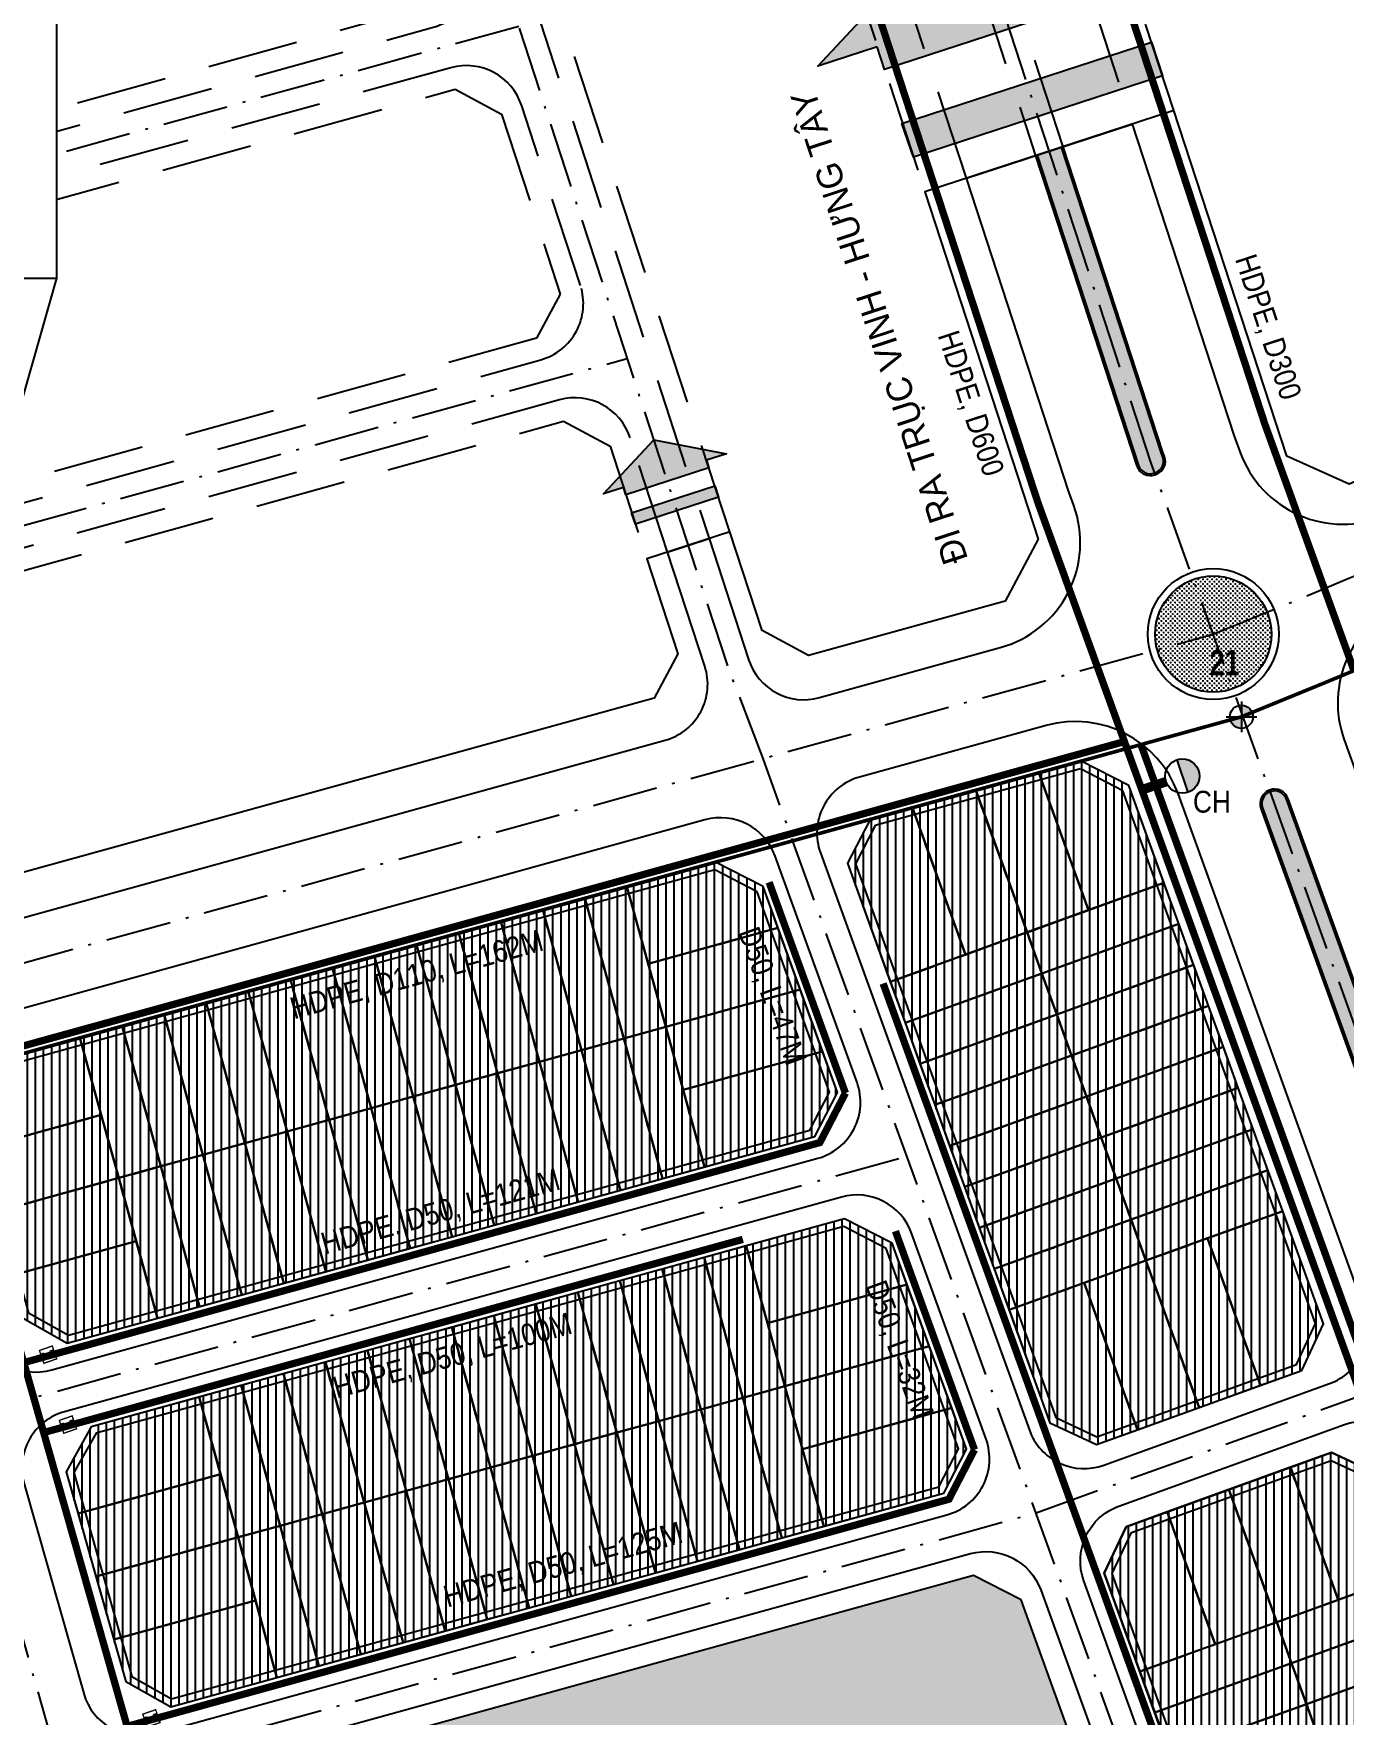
# Model space of a CAD drawing. Header units: metres. Extents: x 566631 to 574417, y 2062953 to 2068466.
# Drawn here: x 568440.7 to 568620.9, y 2066296.5 to 2066527.7 of the extents above; entities that cross this region are included whole.
import ezdxf

# ---------------------------------------------------------------- set-up
doc = ezdxf.new("R2010")
doc.units = ezdxf.units.M
for name, pattern in [('ACAD_ISO10W100', [18.5, 12, -3, 0.5, -3]), ('CENTER', [2, 1.25, -0.25, 0.25, -0.25]), ('HIDDEN', [0.375, 0.25, -0.125])]:
    doc.linetypes.add(name, pattern=pattern)
doc.layers.add('boDnv', color=54, linetype='CONTINUOUS', lineweight=25)
for name, color, linetype in [('BoThamCo', 94, 'CONTINUOUS'), ('cap nuoc', 5, 'CONTINUOUS'), ('ChiaLo', 128, 'CENTER'), ('datOlienke', 42, 'CONTINUOUS'), ('ghi_chu', 7, 'CONTINUOUS'), ('hacth sdd', 8, 'CONTINUOUS'), ('hatchViaHe+LogDg', 129, 'CONTINUOUS'), ('LogDg', 7, 'CONTINUOUS'), ('LogDg phu', 7, 'CONTINUOUS'), ('LoLK', 6, 'CONTINUOUS'), ('QH', 7, 'CONTINUOUS'), ('RANHGIOI', 2, 'HIDDEN'), ('TimDg', 222, 'CONTINUOUS'), ('ViaHeS', 32, 'CONTINUOUS'), ('ViaHeSphu', 32, 'CONTINUOUS')]:
    doc.layers.add(name, color=color, linetype=linetype)
doc.styles.add('ARIALB', font='VHARIALB.ttf', dxfattribs={"width": 0.75})
doc.styles.add('avantH', font='VHAVAN.ttf', dxfattribs={"height": 10})
doc.styles.add('phu', font='VHAVAN.ttf')
doc.styles.add('rms', font='romans.shx', dxfattribs={"width": 0.7, "bigfont": 'vns.shx'})
doc.styles.add('text', font='VHARIALN.ttf')
doc.linetypes.add('ADL', pattern='A,0.125,-0.15,["++",rms,S=0.5,R=0,X=0,Y=-0.2245],-1.35,1.125', length=2.75)
doc.linetypes.add('CN', pattern='A,22.92635,-1.427933,["cn",text,S=7,R=0,X=0,Y=-3.227539],-12.720089,24.170558', length=61.24493)
pattern_1 = [(0, (568124.4922, 2065856.43456), (0.3175, 0.3175), [0.15875, -0.47625]), (90, (568124.5716, 2065856.3552), (-0.3175, 0.3175), [0.15875, -0.47625])]

# ---------------------------------------------------------------- blocks, each defined once
blk = doc.blocks.new('moc')
at = {"layer": 'QH', "linetype": 'Continuous'}
h = blk.add_hatch(color=7, dxfattribs=at)
h.paths.add_polyline_path([(0, 0), (0.529, 0, 0.414214), (0, 0.529)])
h.paths.add_polyline_path([(-0.529, 0, 0.414214), (0, -0.529), (0, 0)])
for p, q in [((0, 0.706), (0, -0.706)), ((-0.706, 0), (0.706, 0))]:
    blk.add_line(p, q, dxfattribs=at)
blk.add_circle((0, 0), 0.529, dxfattribs=at)
blk = doc.blocks.new('ghi_Eu1')
at = {"color": 32}
blk.add_wipeout([(0, 0), (240, 0), (240, -87), (230, -122), (0, -122)], dxfattribs=at).dxf.layer = 'ghi_chu'
at = {"layer": 'ghi_chu'}
for p, q in [((0, 0), (0, -122)), ((0, 0), (240, 0)), ((230, -87), (240, -87)), ((230, -87), (230, -122))]:
    blk.add_line(p, q, dxfattribs=at)
blk.add_lwpolyline([(0, -122), (230, -122), (240, -87), (240, 0)], dxfattribs=at)
at = {"layer": 'ghi_chu', "lineweight": -2, "style": 'avantH'}
for s, height, p in [('%%U1. c¨n cø thùc hiÖn:', 3.5, (5, -10)), ('- c«ng v¨n sè 6637/UBND-CN ngµy 31/8/2018 cña ubnd tØnh nghÖ an vÒ viÖc tæ chøc triÓn khai lËp quy', 3, (5, -19)), ('ho¹ch x©y dùng khu ®« thÞ míi t¹i ph\xadêng ®«ng vÜnh vµ ph\xadêng cöa nam, thµnh phè vinh.', 3, (5, -27)), ('- quyÕt ®Þnh sè 4508/q®-ubnd ngµy 08/10/2018 cña ubnd tØnh nghÖ an v/v phª duyÖt nhiÖm vô quy ho¹ch', 3, (5, -35)), ('chi tiÕt x©y dùng tû lÖ 1/500 khu ®« thÞ míi t¹i ph\xadêng ®«ng vÜnh vµ ph\xadêng cöa nam, thµnh phè vinh.', 3, (5, -43)), ('- b¶n ®å kh¶o s¸t ®Þa h×nh tû lÖ 1/500 phôc vô lËp quy ho¹ch do C¤NG TY cp t\xad vÊn x©y dùng nacico', 3, (5, -51)), ('lËp th¸ng 10/2018.', 3, (5, -59)), ('lËp th¸ng 10/2018.', 3, (5, -59)), ('%%U2. vÞ trÝ, ranh giíi khu ®Êt quy ho¹ch:', 3.5, (5, -68)), ('khu ®Êt lËp quy ho¹ch phÇn ®Êt thuéc ph\xadêng ®«ng vÜnh vµ ph\xadêng cöa nam (chñ yÕu lµ ®Êt ruéng', 3, (5, -77)), ('vµ 1 phÇn d©n c\xad, cã ranh giíi ®\xadîc x¸c ®Þnh:', 3, (5, -85)), ('- phÝa b¾c gi¸p:                                              ®Êt n«ng nghiÖp (dù ¸n khu nhµ ë míi);', 3, (5, -93)), ('- phÝa nam gi¸p:                                             ®\xadêng quy ho¹ch (trÇn nguyªn h·n kÐo dµi);', 3, (5, -101)), ('- phÝa ®«ng gi¸p:                                          ®Êt n«ng nghiÖp, khu d©n c\xad hiÖn h÷u ph\xadêng ®«ng vÜnh;', 3, (5, -109)), ('- phÝa t©y gi¸p:                                               s«ng kÎ gai (ph\xadêng cöa nam);', 3, (5, -117))]:
    blk.add_text(s, height=height, dxfattribs=at).set_placement(p)
blk = doc.blocks.new('HVD')
at = {"layer": 'cap nuoc', "color": 2, "lineweight": 0, "const_width": 0.397}
blk.add_lwpolyline([(1.97, -2.05), (1.98, 1.92), (-1.99, 1.93), (-2, -2.04)], close=True, dxfattribs=at)
at = {"layer": 'cap nuoc', "color": 2, "linetype": 'Continuous', "lineweight": 0, "const_width": 0.171}
for points in [[(-0.99, 1.07), (0.99, -1.07)], [(0.94, 1.11), (-0.94, -1.11)], [(1.02, 1.11), (-0.91, 1.07)], [(0.99, -1.07), (-0.94, -1.11)]]:
    blk.add_lwpolyline(points, dxfattribs=at)
at = {"layer": 'cap nuoc', "color": 2, "lineweight": 0, "const_width": 1.98}
for points in [[(0.05, 1.12), (0.03, 1.8)], [(0.03, -1.9), (0.03, -1.05)]]:
    blk.add_lwpolyline(points, dxfattribs=at)

msp = doc.modelspace()

# ---------------------------------------------------------------- hatches: boundary and pattern name
at = {"layer": 'cap nuoc'}
msp.add_hatch(color=1, dxfattribs=at).paths.add_polyline_path([(568599.38, 2066423.39, 0.414214), (568600.86, 2066426.38, 0.414214), (568597.86, 2066427.86)])
at = {"layer": 'hacth sdd'}
h = msp.add_hatch(dxfattribs=at)
h.set_pattern_fill('CROSS', color=64, scale=0.05, style=0)
h.set_pattern_definition(pattern_1)
edge = h.paths.add_edge_path()
edge.add_line((568582, 2066512.12), (568578.67, 2066511.03))
edge.add_line((568578.67, 2066511.03), (568592.61, 2066468.35))
edge.add_arc((568594.18, 2066468.86), 1.65, 198.0849, 290.681)
edge.add_line((568594.76, 2066467.32), (568594.97, 2066467.4))
edge.add_arc((568594.39, 2066468.94), 1.65, 290.681, 379.873)
edge.add_line((568595.94, 2066469.5), (568595.72, 2066470.12))
edge.add_line((568595.72, 2066470.12), (568582, 2066512.12))
h = msp.add_hatch(dxfattribs=at)
h.set_pattern_fill('CROSS', color=64, scale=0.05, style=0)
h.set_pattern_definition(pattern_1)
edge = h.paths.add_edge_path()
edge.add_arc((568602.87, 2066445.17), 8, 0, 360)
h = msp.add_hatch(dxfattribs=at)
h.set_pattern_fill('ANSI31', color=30, scale=0.35, angle=45, style=0)
h.set_pattern_definition([(90, (568552.5764, 2066333.6878), (-1.11125, 1e-16), [])])
h.paths.add_polyline_path([(568584.72, 2066427.7), (568555.69, 2066419.67), (568552.58, 2066413.64), (568580.41, 2066336.69), (568586.81, 2066333.69), (568615.02, 2066343.89), (568618.02, 2066350.29), (568591.24, 2066424.33)])
h = msp.add_hatch(dxfattribs=at)
h.set_pattern_fill('CROSS', color=64, scale=0.05, style=0)
h.set_pattern_definition([(0, (568609.64062, 2066362.58562), (0.3175, 0.3175), [0.15875, -0.47625]), (90, (568609.72, 2066362.50624), (-0.3175, 0.3175), [0.15875, -0.47625])])
edge = h.paths.add_edge_path()
edge.add_line((568609.64, 2066421.25), (568630.48, 2066363.64))
edge.add_arc((568632.12, 2066364.23), 1.75, 199.8843, 379.8843)
edge.add_line((568633.77, 2066364.83), (568612.93, 2066422.44))
edge.add_arc((568611.29, 2066421.84), 1.75, 19.9473, 199.8212)
h = msp.add_hatch(dxfattribs=at)
h.set_pattern_fill('ANSI31', color=30, scale=0.35, angle=45, style=0)
h.set_pattern_definition([(90, (568430.9877, 2066347.6602), (-1.11125, 1e-16), [])])
h.paths.add_polyline_path([(568540.98, 2066410.43), (568534.46, 2066413.8), (568434.44, 2066386.14), (568430.99, 2066380), (568439.18, 2066351.14), (568445.36, 2066347.66), (568548.1, 2066376.07), (568551.22, 2066382.11)])
h = msp.add_hatch(dxfattribs=at)
h.set_pattern_fill('ANSI31', color=30, scale=0.35, angle=45, style=0)
h.set_pattern_definition([(90, (568445.1882, 2066297.6355), (-1.11125, 1e-16), [])])
h.paths.add_polyline_path([(568558.72, 2066361.39), (568552.2, 2066364.75), (568448.64, 2066336.12), (568445.19, 2066329.97), (568453.38, 2066301.11), (568459.57, 2066297.64), (568565.84, 2066327.03), (568568.96, 2066333.06)])
h = msp.add_hatch(dxfattribs=at)
h.set_pattern_fill('ANSI31', color=30, scale=0.35, angle=45, style=0)
h.set_pattern_definition([(90, (568587.8908, 2066195.9233), (-1.11125, 1e-16), [])])
h.paths.add_polyline_path([(568636.64, 2066195.92), (568630.2, 2066199.03), (568587.89, 2066316), (568590.89, 2066322.4), (568619.1, 2066332.61), (568625.51, 2066329.61), (568668.13, 2066211.76), (568665.09, 2066205.47)])
h = msp.add_hatch(dxfattribs=at)
h.set_pattern_fill('CROSS', color=64, scale=0.05, style=0)
h.set_pattern_definition([(0, (568459.38865, 2066250.6715), (0.3175, 0.3175), [0.15875, -0.47625]), (90, (568459.46803, 2066250.59212), (-0.3175, 0.3175), [0.15875, -0.47625])])
h.paths.add_polyline_path([(568583.43, 2066293.04), (568576.45, 2066312.34), (568569.93, 2066315.71), (568462.84, 2066286.09), (568459.39, 2066279.95), (568466.79, 2066253.89), (568472.89, 2066250.67), (568580.39, 2066286.75)])
at = {"layer": 'hatchViaHe+LogDg'}
for points in [[(568556.67, 2066525.94), (568548.5, 2066523.28), (568569.28, 2066545.56), (568599.13, 2066539.81), (568590.96, 2066537.15), (568591.98, 2066534.04), (568557.69, 2066522.83)], [(568595.9, 2066521.92), (568561.67, 2066510.74), (568560.08, 2066515.38), (568594.37, 2066526.58)], [(568521.79, 2066465.34), (568519.06, 2066464.45), (568525.99, 2066471.88), (568535.94, 2066469.96), (568533.22, 2066469.07), (568533.55, 2066468.04), (568522.12, 2066464.3)], [(568534.86, 2066464), (568523.45, 2066460.27), (568522.92, 2066461.82), (568534.35, 2066465.55)]]:
    msp.add_hatch(color=158, dxfattribs=at).paths.add_polyline_path(points)

# ---------------------------------------------------------------- linework, layer by layer
at = {"layer": 'boDnv', "color": 10, "linetype": 'ADL', "ltscale": 0.25}
for points in [[(568584.61, 2066426.63), (568556.38, 2066418.83), (568553.67, 2066413.57), (568581.21, 2066337.42), (568586.86, 2066334.77), (568614.29, 2066344.69), (568616.94, 2066350.34), (568590.44, 2066423.62)], [(568540.17, 2066409.72), (568534.35, 2066412.73), (568435.11, 2066385.29), (568432.06, 2066379.87), (568440.03, 2066351.81), (568445.5, 2066348.73), (568547.41, 2066376.92), (568550.13, 2066382.18)], [(568557.91, 2066360.68), (568552.08, 2066363.69), (568449.31, 2066335.26), (568446.26, 2066329.85), (568454.23, 2066301.78), (568459.7, 2066298.71), (568565.15, 2066327.87), (568567.87, 2066333.13)], [(568636.7, 2066197), (568631, 2066199.76), (568588.97, 2066315.95), (568591.62, 2066321.6), (568619.05, 2066331.53), (568624.71, 2066328.88), (568667.04, 2066211.82), (568664.37, 2066206.29)]]:
    msp.add_lwpolyline(points, close=True, dxfattribs=at)
at = {"layer": 'BoThamCo'}
for points in [[(568582, 2066512.12), (568578.67, 2066511.03), (568592.61, 2066468.35, 0.427548), (568594.76, 2066467.32), (568594.97, 2066467.4, 0.410089), (568595.94, 2066469.5), (568595.72, 2066470.12)], [(568609.64, 2066421.25), (568630.48, 2066363.64, 1), (568633.77, 2066364.83), (568612.93, 2066422.44, 0.9989)]]:
    msp.add_lwpolyline(points, format="xyb", close=True, dxfattribs=at)
msp.add_lwpolyline([(568583.43, 2066293.04), (568576.45, 2066312.34), (568569.93, 2066315.71), (568462.84, 2066286.09), (568459.39, 2066279.95), (568466.79, 2066253.89), (568472.89, 2066250.67), (568580.39, 2066286.75)], close=True, dxfattribs=at)
msp.add_circle((568602.87, 2066445.17), 8, dxfattribs=at)
at = {"layer": 'cap nuoc', "color": 1}
msp.add_line((568597.86, 2066427.86), (568599.38, 2066423.39), dxfattribs=at)
at = {"layer": 'cap nuoc', "color": 8, "linetype": 'CN', "ltscale": 0.15, "const_width": 1}
for points in [[(568564.65, 2066506.45), (568542.72, 2066573.61)], [(568596.02, 2066516.7), (568577.44, 2066573.61)]]:
    msp.add_lwpolyline(points, dxfattribs=at)
at = {"layer": 'cap nuoc', "color": 7, "linetype": 'CN', "ltscale": 0.15, "const_width": 1}
for points in [[(568622.21, 2066440.14), (568609.95, 2066474.06), (568596.02, 2066516.7)], [(568590.99, 2066429.44), (568578.74, 2066463.32), (568564.65, 2066506.45)], [(568729.84, 2066045.14), (568716.23, 2066083.17), (568590.99, 2066429.44)], [(568433.77, 2066386.99), (568429.57, 2066379.51), (568531.7, 2066019.74)]]:
    msp.add_lwpolyline(points, dxfattribs=at)
at = {"layer": 'cap nuoc', "color": 7, "linetype": 'CN', "ltscale": 0.15}
msp.add_lwpolyline([(568433.77, 2066386.99, 1, 1, 0), (568555.01, 2066420.52, 1, 1, 0), (568590.65, 2066430.38, 0, 0, 0)], format="xyseb", dxfattribs=at)
at = {"layer": 'cap nuoc', "color": 5, "linetype": 'Continuous', "ltscale": 0.5, "const_width": 1}
msp.add_lwpolyline([(568720.04, 2066078.46), (568718.11, 2066083.85), (568592.87, 2066430.12)], dxfattribs=at)
at = {"layer": 'cap nuoc', "color": 7, "linetype": 'Continuous', "const_width": 1.32}
msp.add_lwpolyline([(568593.05, 2066423.74), (568596.38, 2066424.87)], dxfattribs=at)
at = {"layer": 'cap nuoc', "color": 5, "linetype": 'CN', "ltscale": 0.15, "const_width": 1}
for points in [[(568552.31, 2066382.04), (568541.82, 2066411.03)], [(568442.1, 2066335.35), (568538.21, 2066361.92)], [(568570.05, 2066332.99), (568559.18, 2066363.05)]]:
    msp.add_lwpolyline(points, dxfattribs=at)
at = {"layer": 'cap nuoc', "color": 5, "linetype": 'CN', "ltscale": 0.15}
for points in [[(568557.49, 2066397.11, 1, 1, 0), (568631.12, 2066193.54, 0, 0, 0)], [(568439.37, 2066344.97, 1, 1, 0), (568548.79, 2066375.23, 1, 1, 0), (568552.31, 2066382.04, 0, 0, 0)], [(568453.57, 2066294.94, 1, 1, 0), (568566.53, 2066326.18, 1, 1, 0), (568570.05, 2066332.99, 0, 0, 0)]]:
    msp.add_lwpolyline(points, format="xyseb", dxfattribs=at)
at = {"layer": 'cap nuoc', "color": 1, "linetype": 'Continuous'}
msp.add_circle((568598.62, 2066425.63), 2.36, dxfattribs=at)
at = {"layer": 'ChiaLo', "ltscale": 5}
for points in [[(568585.74, 2066407.21), (568578.91, 2066426.09)], [(568600.92, 2066338.79), (568570.21, 2066423.69)], [(568568.81, 2066401.09), (568561.51, 2066421.28)], [(568558.47, 2066397.34), (568596.09, 2066410.95)], [(568527.16, 2066370.28), (568516.5, 2066408.83)], [(568532.94, 2066371.88), (568522.28, 2066410.43)], [(568521.38, 2066368.68), (568510.71, 2066407.23)], [(568509.81, 2066365.48), (568499.15, 2066404.04)], [(568515.59, 2066367.08), (568504.93, 2066405.64)], [(568525.21, 2066399.83), (568543.03, 2066404.76)], [(568560.51, 2066391.7), (568598.13, 2066405.31)], [(568504.03, 2066363.88), (568493.37, 2066402.44)], [(568492.46, 2066360.69), (568481.8, 2066399.24)], [(568498.24, 2066362.28), (568487.58, 2066400.84)], [(568562.55, 2066386.06), (568600.17, 2066399.66)], [(568486.68, 2066359.09), (568476.02, 2066397.64)], [(568435.08, 2066365.57), (568546.1, 2066396.27)], [(568475.11, 2066355.89), (568464.45, 2066394.44)], [(568480.9, 2066357.49), (568470.23, 2066396.04)], [(568469.33, 2066354.29), (568458.67, 2066392.84)], [(568564.59, 2066380.42), (568602.21, 2066394.02)], [(568463.55, 2066352.69), (568452.89, 2066391.24)], [(568457.76, 2066351.09), (568447.1, 2066389.64)], [(568530.01, 2066382.48), (568549.17, 2066387.78)], [(568566.63, 2066374.77), (568604.25, 2066388.38)], [(568568.67, 2066369.13), (568606.29, 2066382.74)], [(568432.63, 2066374.23), (568450.03, 2066379.04)], [(568570.71, 2066363.49), (568608.33, 2066377.09)], [(568572.76, 2066357.85), (568610.37, 2066371.45)], [(568574.8, 2066352.21), (568612.41, 2066365.81)], [(568609.38, 2066341.85), (568602.07, 2066362.07)], [(568437.54, 2066356.91), (568454.83, 2066361.69)], [(568549.33, 2066322.46), (568538.67, 2066361.01)], [(568537.76, 2066319.26), (568527.1, 2066357.81)], [(568543.55, 2066320.86), (568532.88, 2066359.41)], [(568531.98, 2066317.66), (568521.32, 2066356.21)], [(568541.6, 2066350.41), (568560.77, 2066355.71)], [(568592.45, 2066335.73), (568585.14, 2066355.95)], [(568520.41, 2066314.46), (568509.75, 2066353.02)], [(568526.2, 2066316.06), (568515.53, 2066354.62)], [(568514.63, 2066312.86), (568503.97, 2066351.42)], [(568503.06, 2066309.67), (568492.4, 2066348.22)], [(568508.85, 2066311.26), (568498.19, 2066349.82)], [(568449.28, 2066315.54), (568563.84, 2066347.22)], [(568497.28, 2066308.07), (568486.62, 2066346.62)], [(568491.5, 2066306.47), (568480.84, 2066345.02)], [(568479.93, 2066303.27), (568469.27, 2066341.82)], [(568485.72, 2066304.87), (568475.05, 2066343.42)], [(568474.15, 2066301.67), (568463.49, 2066340.22)], [(568546.4, 2066333.06), (568566.91, 2066338.73)], [(568446.83, 2066324.2), (568466.42, 2066329.62)], [(568620.05, 2066312.35), (568613.46, 2066330.57)], [(568650.86, 2066200.7), (568605, 2066327.51)], [(568603.12, 2066306.23), (568596.53, 2066324.44)], [(568592.78, 2066302.49), (568630.39, 2066316.09)], [(568451.74, 2066306.88), (568471.22, 2066312.27)], [(568594.82, 2066296.85), (568632.43, 2066310.45)], [(568596.86, 2066291.2), (568634.47, 2066304.81)]]:
    msp.add_lwpolyline(points, dxfattribs=at)
at = {"layer": 'datOlienke'}
for points in [[(568584.72, 2066427.7), (568555.69, 2066419.67), (568552.58, 2066413.64), (568580.41, 2066336.69), (568586.81, 2066333.69), (568615.02, 2066343.89), (568618.02, 2066350.29), (568591.24, 2066424.33)], [(568540.98, 2066410.43), (568534.46, 2066413.8), (568434.44, 2066386.14), (568430.99, 2066380), (568439.18, 2066351.14), (568445.36, 2066347.66), (568548.1, 2066376.07), (568551.22, 2066382.11)], [(568558.72, 2066361.39), (568552.2, 2066364.75), (568448.64, 2066336.12), (568445.19, 2066329.97), (568453.38, 2066301.11), (568459.57, 2066297.64), (568565.84, 2066327.03), (568568.96, 2066333.06)], [(568636.64, 2066195.92), (568630.2, 2066199.03), (568587.89, 2066316), (568590.89, 2066322.4), (568619.1, 2066332.61), (568625.51, 2066329.61), (568668.13, 2066211.76), (568665.09, 2066205.47)]]:
    msp.add_lwpolyline(points, close=True, dxfattribs=at)
at = {"layer": 'LogDg', "ltscale": 0.75}
for points in [[(568556.67, 2066525.94), (568548.5, 2066523.28), (568569.28, 2066545.56), (568599.13, 2066539.81), (568590.96, 2066537.15), (568591.98, 2066534.04), (568557.69, 2066522.83)], [(568595.9, 2066521.92), (568561.67, 2066510.74), (568560.08, 2066515.38), (568594.37, 2066526.58)], [(568521.79, 2066465.34), (568519.06, 2066464.45), (568525.99, 2066471.88), (568535.94, 2066469.96), (568533.22, 2066469.07), (568533.55, 2066468.04), (568522.12, 2066464.3)], [(568534.86, 2066464), (568523.45, 2066460.27), (568522.92, 2066461.82), (568534.35, 2066465.55)]]:
    msp.add_lwpolyline(points, close=True, dxfattribs=at)
at = {"layer": 'LogDg'}
for points in [[(568428.56, 2066403.19), (568527.51, 2066430.56, 0.427702), (568532.98, 2066440.75), (568527.86, 2066456.45), (568533.56, 2066458.31), (568539, 2066441.65, 0.400853), (568548.74, 2066436.43), (568573.58, 2066443.3, 0.437327), (568583.69, 2066462.87), (568583.02, 2066464.71), (568568.93, 2066507.85), (568591.74, 2066515.3), (568605.71, 2066472.53), (568606.57, 2066470.16, 0.429754), (568626.52, 2066461.47, 0.001079), (568633.55, 2066464.46, 0.001474), (568635.14, 2066465.15), (568649.95, 2066471.61, 0.386536), (568654.35, 2066481.42), (568649.18, 2066497.27), (568654.88, 2066499.13), (568659.4, 2066485.29, 0.442444), (568670.21, 2066480.44), (568809.1, 2066540.98, 0.414214)], [(568629.14, 2066449.55, 0.398827), (568620.87, 2066430.63), (568645.79, 2066361.73, 0.433046), (568656.51, 2066357.12), (568686.76, 2066370.3, 0.39741), (568691.07, 2066380.4), (568663.5, 2066455.19, 0.431261), (568652.8, 2066459.76), (568652.37, 2066459.57, -0.003775), (568629.14, 2066449.55)], [(568609.41, 2066421.16), (568630.24, 2066363.55, 1), (568634, 2066364.91), (568613.17, 2066422.52, 1), (568609.41, 2066421.16)], [(568571.64, 2066334.46), (568561.41, 2066362.76, 0.391769), (568551.75, 2066367.74), (568444.98, 2066338.22, 0.416202), (568439.42, 2066328.32), (568447.61, 2066299.46, 0.412228), (568457.44, 2066293.94), (568566.25, 2066324.03, 0.43702), (568571.64, 2066334.46)]]:
    msp.add_lwpolyline(points, format="xyb", dxfattribs=at)
for points in [[(568582.24, 2066512.2), (568578.44, 2066510.96), (568592.37, 2066468.27, 0.427548), (568594.85, 2066467.09), (568595.06, 2066467.16, 0.410089), (568596.17, 2066469.59), (568595.95, 2066470.2), (568582.24, 2066512.2)], [(568623.67, 2066352.33), (568598.02, 2066423.24, 0.391769), (568579.92, 2066432.6), (568554.26, 2066425.5, 0.43702), (568548.87, 2066415.07), (568577.59, 2066335.67, 0.414214), (568587.83, 2066330.87), (568618.86, 2066342.09, 0.414214)], [(568424.95, 2066379.3), (568433.41, 2066349.49, 0.412228), (568443.24, 2066343.96), (568548.51, 2066373.07, 0.43702), (568553.9, 2066383.51), (568542.65, 2066414.63, 0.391769), (568532.99, 2066419.62), (568431.9, 2066391.66, 0.416202)], [(568589.87, 2066325.22), (568620.9, 2066336.45, -0.414214), (568631.15, 2066331.65), (568673.75, 2066213.85, -0.421043), (568668.78, 2066203.54), (568637.48, 2066193.04, -0.407417), (568627.41, 2066197.91), (568585.07, 2066314.98, -0.414214)], [(568459.18, 2066288.19), (568569.49, 2066318.7, -0.391769), (568579.15, 2066313.71), (568586.22, 2066294.17, -0.421043), (568581.24, 2066283.87), (568471.23, 2066246.95, -0.428104), (568460.99, 2066252.35), (568453.62, 2066278.3, -0.416202)]]:
    msp.add_lwpolyline(points, format="xyb", close=True, dxfattribs=at)
msp.add_circle((568602.87, 2066445.17), 9, dxfattribs=at)
at = {"layer": 'LogDg phu', "linetype": 'HIDDEN', "ltscale": 50}
for points in [[(568649.18, 2066497.27), (568613.59, 2066606.25, 0.423061), (568603.27, 2066611.3), (568575.86, 2066601.42, 0.405422), (568568.52, 2066586.41), (568591.74, 2066515.3)], [(568568.93, 2066507.85), (568545.6, 2066579.31, 0.400853), (568530.99, 2066587.15), (568502.83, 2066579.36, 0.427702), (568497.36, 2066569.17), (568533.56, 2066458.31)], [(568582.24, 2066512.2), (568562.6, 2066572.34, 0.414214), (568560.2, 2066573.55), (568560.01, 2066573.49, 0.414214), (568558.8, 2066571.1), (568578.44, 2066510.96)], [(568395, 2066486.23), (568402, 2066461.19, 0.413423), (568411.83, 2066455.63), (568510.42, 2066482.89, 0.427702), (568515.89, 2066493.09), (568507.81, 2066517.83, 0.400853), (568498.08, 2066523.06), (568400.57, 2066496.09, 0.415004), (568395, 2066486.23)], [(568527.86, 2066456.45), (568522.73, 2066472.15, 0.400853), (568512.99, 2066477.38), (568413.49, 2066449.86, 0.415004), (568407.92, 2066440), (568412.07, 2066425.15)]]:
    msp.add_lwpolyline(points, format="xyb", dxfattribs=at)
msp.add_lwpolyline([(568491.34, 2066568.26, 0.400853), (568481.61, 2066573.49), (568386.31, 2066547.13, 0.415004), (568380.73, 2066537.27), (568389.08, 2066507.41, 0.413423), (568398.91, 2066501.86), (568495.5, 2066528.57, 0.427702), (568500.98, 2066538.76)], format="xyb", close=True, dxfattribs=at)
at = {"layer": 'LoLK'}
for points in [[(568591.24, 2066424.33), (568584.72, 2066427.7), (568578.91, 2066426.09), (568585.74, 2066407.21), (568596.09, 2066410.95)], [(568578.91, 2066426.09), (568570.21, 2066423.69), (568577.28, 2066404.15), (568585.74, 2066407.21)], [(568570.21, 2066423.69), (568561.51, 2066421.28), (568568.81, 2066401.09), (568577.28, 2066404.15)], [(568561.51, 2066421.28), (568555.69, 2066419.67), (568552.58, 2066413.64), (568558.47, 2066397.34), (568568.81, 2066401.09)], [(568540.98, 2066410.43), (568534.46, 2066413.8), (568522.28, 2066410.43), (568525.21, 2066399.83), (568543.03, 2066404.76)], [(568598.13, 2066405.31), (568596.09, 2066410.95), (568577.28, 2066404.15), (568579.32, 2066398.5)], [(568516.5, 2066408.83), (568510.71, 2066407.23), (568516.05, 2066387.96), (568521.83, 2066389.56)], [(568525.21, 2066399.83), (568522.28, 2066410.43), (568516.5, 2066408.83), (568521.83, 2066389.56), (568527.61, 2066391.16)], [(568510.71, 2066407.23), (568504.93, 2066405.64), (568510.26, 2066386.36), (568516.05, 2066387.96)], [(568499.15, 2066404.04), (568493.37, 2066402.44), (568498.7, 2066383.16), (568504.48, 2066384.76)], [(568504.93, 2066405.64), (568499.15, 2066404.04), (568504.48, 2066384.76), (568510.26, 2066386.36)], [(568543.03, 2066404.76), (568525.21, 2066399.83), (568527.61, 2066391.16), (568546.1, 2066396.27)], [(568577.28, 2066404.15), (568558.47, 2066397.34), (568560.51, 2066391.7), (568579.32, 2066398.5)], [(568600.17, 2066399.66), (568598.13, 2066405.31), (568579.32, 2066398.5), (568581.36, 2066392.86)], [(568493.37, 2066402.44), (568487.58, 2066400.84), (568492.91, 2066381.56), (568498.7, 2066383.16)], [(568481.8, 2066399.24), (568476.02, 2066397.64), (568481.35, 2066378.36), (568487.13, 2066379.96)], [(568487.58, 2066400.84), (568481.8, 2066399.24), (568487.13, 2066379.96), (568492.91, 2066381.56)], [(568602.21, 2066394.02), (568600.17, 2066399.66), (568581.36, 2066392.86), (568583.4, 2066387.22)], [(568476.02, 2066397.64), (568470.23, 2066396.04), (568475.57, 2066376.76), (568481.35, 2066378.36)], [(568581.36, 2066392.86), (568579.32, 2066398.5), (568560.51, 2066391.7), (568562.55, 2066386.06)], [(568464.45, 2066394.44), (568458.67, 2066392.84), (568464, 2066373.56), (568469.78, 2066375.16)], [(568470.23, 2066396.04), (568464.45, 2066394.44), (568469.78, 2066375.16), (568475.57, 2066376.76)], [(568546.1, 2066396.27), (568527.61, 2066391.16), (568530.01, 2066382.48), (568549.17, 2066387.78)], [(568458.67, 2066392.84), (568452.89, 2066391.24), (568458.22, 2066371.97), (568464, 2066373.56)], [(568581.36, 2066392.86), (568562.55, 2066386.06), (568564.59, 2066380.42), (568583.4, 2066387.22)], [(568604.25, 2066388.38), (568602.21, 2066394.02), (568583.4, 2066387.22), (568585.44, 2066381.58)], [(568452.89, 2066391.24), (568447.1, 2066389.64), (568450.03, 2066379.04), (568452.43, 2066370.37), (568458.22, 2066371.97)], [(568530.01, 2066382.48), (568527.61, 2066391.16), (568521.83, 2066389.56), (568527.16, 2066370.28), (568532.94, 2066371.88)], [(568447.1, 2066389.64), (568434.44, 2066386.14), (568430.99, 2066380), (568432.63, 2066374.23), (568450.03, 2066379.04)], [(568516.05, 2066387.96), (568510.26, 2066386.36), (568515.59, 2066367.08), (568521.38, 2066368.68)], [(568521.83, 2066389.56), (568516.05, 2066387.96), (568521.38, 2066368.68), (568527.16, 2066370.28)], [(568551.22, 2066382.11), (568549.17, 2066387.78), (568530.01, 2066382.48), (568532.94, 2066371.88), (568548.1, 2066376.07)], [(568606.29, 2066382.74), (568604.25, 2066388.38), (568585.44, 2066381.58), (568587.48, 2066375.93)], [(568510.26, 2066386.36), (568504.48, 2066384.76), (568509.81, 2066365.48), (568515.59, 2066367.08)], [(568585.44, 2066381.58), (568583.4, 2066387.22), (568564.59, 2066380.42), (568566.63, 2066374.77)], [(568498.7, 2066383.16), (568492.91, 2066381.56), (568498.24, 2066362.28), (568504.03, 2066363.88)], [(568504.48, 2066384.76), (568498.7, 2066383.16), (568504.03, 2066363.88), (568509.81, 2066365.48)], [(568492.91, 2066381.56), (568487.13, 2066379.96), (568492.46, 2066360.69), (568498.24, 2066362.28)], [(568587.48, 2066375.93), (568585.44, 2066381.58), (568566.63, 2066374.77), (568568.67, 2066369.13)], [(568608.33, 2066377.09), (568606.29, 2066382.74), (568587.48, 2066375.93), (568589.52, 2066370.29)], [(568450.03, 2066379.04), (568432.63, 2066374.23), (568435.08, 2066365.57), (568452.43, 2066370.37)], [(568481.35, 2066378.36), (568475.57, 2066376.76), (568480.9, 2066357.49), (568486.68, 2066359.09)], [(568487.13, 2066379.96), (568481.35, 2066378.36), (568486.68, 2066359.09), (568492.46, 2066360.69)], [(568475.57, 2066376.76), (568469.78, 2066375.16), (568475.11, 2066355.89), (568480.9, 2066357.49)], [(568587.48, 2066375.93), (568568.67, 2066369.13), (568570.71, 2066363.49), (568589.52, 2066370.29)], [(568610.37, 2066371.45), (568608.33, 2066377.09), (568589.52, 2066370.29), (568591.56, 2066364.65)], [(568464, 2066373.56), (568458.22, 2066371.97), (568463.55, 2066352.69), (568469.33, 2066354.29)], [(568469.78, 2066375.16), (568464, 2066373.56), (568469.33, 2066354.29), (568475.11, 2066355.89)], [(568458.22, 2066371.97), (568452.43, 2066370.37), (568457.76, 2066351.09), (568463.55, 2066352.69)], [(568612.41, 2066365.81), (568610.37, 2066371.45), (568591.56, 2066364.65), (568593.6, 2066359.01), (568602.07, 2066362.07)], [(568452.43, 2066370.37), (568435.08, 2066365.57), (568437.54, 2066356.91), (568454.83, 2066361.69)], [(568589.52, 2066370.29), (568570.71, 2066363.49), (568572.76, 2066357.85), (568591.56, 2066364.65)], [(568558.72, 2066361.39), (568552.2, 2066364.75), (568538.67, 2066361.01), (568541.6, 2066350.41), (568560.77, 2066355.71)], [(568591.56, 2066364.65), (568572.76, 2066357.85), (568574.8, 2066352.21), (568585.14, 2066355.95), (568593.6, 2066359.01)], [(568612.41, 2066365.81), (568602.07, 2066362.07), (568609.38, 2066341.85), (568615.02, 2066343.89), (568618.02, 2066350.29)], [(568602.07, 2066362.07), (568593.6, 2066359.01), (568600.92, 2066338.79), (568609.38, 2066341.85)], [(568454.83, 2066361.69), (568437.54, 2066356.91), (568439.18, 2066351.14), (568445.36, 2066347.66), (568457.76, 2066351.09)], [(568541.6, 2066350.41), (568538.67, 2066361.01), (568532.88, 2066359.41), (568538.21, 2066340.14), (568544, 2066341.74)], [(568527.1, 2066357.81), (568521.32, 2066356.21), (568526.65, 2066336.94), (568532.43, 2066338.54)], [(568532.88, 2066359.41), (568527.1, 2066357.81), (568532.43, 2066338.54), (568538.21, 2066340.14)], [(568593.6, 2066359.01), (568585.14, 2066355.95), (568592.45, 2066335.73), (568600.92, 2066338.79)], [(568521.32, 2066356.21), (568515.53, 2066354.62), (568520.87, 2066335.34), (568526.65, 2066336.94)], [(568560.77, 2066355.71), (568541.6, 2066350.41), (568544, 2066341.74), (568563.84, 2066347.22)], [(568585.14, 2066355.95), (568574.8, 2066352.21), (568580.41, 2066336.69), (568586.81, 2066333.69), (568592.45, 2066335.73)], [(568509.75, 2066353.02), (568503.97, 2066351.42), (568509.3, 2066332.14), (568515.08, 2066333.74)], [(568515.53, 2066354.62), (568509.75, 2066353.02), (568515.08, 2066333.74), (568520.87, 2066335.34)], [(568503.97, 2066351.42), (568498.19, 2066349.82), (568503.52, 2066330.54), (568509.3, 2066332.14)], [(568492.4, 2066348.22), (568486.62, 2066346.62), (568491.95, 2066327.34), (568497.73, 2066328.94)], [(568498.19, 2066349.82), (568492.4, 2066348.22), (568497.73, 2066328.94), (568503.52, 2066330.54)], [(568486.62, 2066346.62), (568480.84, 2066345.02), (568486.17, 2066325.74), (568491.95, 2066327.34)], [(568566.91, 2066338.73), (568563.84, 2066347.22), (568544, 2066341.74), (568546.4, 2066333.06)], [(568480.84, 2066345.02), (568475.05, 2066343.42), (568480.39, 2066324.14), (568486.17, 2066325.74)], [(568469.27, 2066341.82), (568463.49, 2066340.22), (568468.82, 2066320.95), (568474.6, 2066322.54)], [(568475.05, 2066343.42), (568469.27, 2066341.82), (568474.6, 2066322.54), (568480.39, 2066324.14)], [(568544, 2066341.74), (568538.21, 2066340.14), (568543.55, 2066320.86), (568549.33, 2066322.46), (568546.4, 2066333.06)], [(568463.49, 2066340.22), (568448.64, 2066336.12), (568445.19, 2066329.97), (568446.83, 2066324.2), (568466.42, 2066329.62)], [(568538.21, 2066340.14), (568532.43, 2066338.54), (568537.76, 2066319.26), (568543.55, 2066320.86)], [(568526.65, 2066336.94), (568520.87, 2066335.34), (568526.2, 2066316.06), (568531.98, 2066317.66)], [(568532.43, 2066338.54), (568526.65, 2066336.94), (568531.98, 2066317.66), (568537.76, 2066319.26)], [(568568.96, 2066333.06), (568566.91, 2066338.73), (568546.4, 2066333.06), (568549.33, 2066322.46), (568565.84, 2066327.03)], [(568520.87, 2066335.34), (568515.08, 2066333.74), (568520.41, 2066314.46), (568526.2, 2066316.06)], [(568509.3, 2066332.14), (568503.52, 2066330.54), (568508.85, 2066311.26), (568514.63, 2066312.86)], [(568515.08, 2066333.74), (568509.3, 2066332.14), (568514.63, 2066312.86), (568520.41, 2066314.46)], [(568625.51, 2066329.61), (568619.1, 2066332.61), (568613.46, 2066330.57), (568620.05, 2066312.35), (568630.39, 2066316.09)], [(568466.42, 2066329.62), (568446.83, 2066324.2), (568449.28, 2066315.54), (568468.82, 2066320.95)], [(568503.52, 2066330.54), (568497.73, 2066328.94), (568503.06, 2066309.67), (568508.85, 2066311.26)], [(568613.46, 2066330.57), (568605, 2066327.51), (568611.59, 2066309.29), (568620.05, 2066312.35)], [(568491.95, 2066327.34), (568486.17, 2066325.74), (568491.5, 2066306.47), (568497.28, 2066308.07)], [(568497.73, 2066328.94), (568491.95, 2066327.34), (568497.28, 2066308.07), (568503.06, 2066309.67)], [(568605, 2066327.51), (568596.53, 2066324.44), (568603.12, 2066306.23), (568611.59, 2066309.29)], [(568486.17, 2066325.74), (568480.39, 2066324.14), (568485.72, 2066304.87), (568491.5, 2066306.47)], [(568480.39, 2066324.14), (568474.6, 2066322.54), (568479.93, 2066303.27), (568485.72, 2066304.87)], [(568596.53, 2066324.44), (568590.89, 2066322.4), (568587.89, 2066316), (568592.78, 2066302.49), (568603.12, 2066306.23)], [(568468.82, 2066320.95), (568449.28, 2066315.54), (568451.74, 2066306.88), (568471.22, 2066312.27)], [(568474.6, 2066322.54), (568468.82, 2066320.95), (568474.15, 2066301.67), (568479.93, 2066303.27)], [(568632.43, 2066310.45), (568630.39, 2066316.09), (568611.59, 2066309.29), (568613.63, 2066303.65)], [(568471.22, 2066312.27), (568451.74, 2066306.88), (568453.38, 2066301.11), (568459.57, 2066297.64), (568474.15, 2066301.67)], [(568611.59, 2066309.29), (568592.78, 2066302.49), (568594.82, 2066296.85), (568613.63, 2066303.65)], [(568634.47, 2066304.81), (568632.43, 2066310.45), (568613.63, 2066303.65), (568615.67, 2066298.01)], [(568636.52, 2066299.17), (568634.47, 2066304.81), (568615.67, 2066298.01), (568617.71, 2066292.36)], [(568613.63, 2066303.65), (568594.82, 2066296.85), (568596.86, 2066291.2), (568615.67, 2066298.01)], [(568615.67, 2066298.01), (568596.86, 2066291.2), (568598.9, 2066285.56), (568617.71, 2066292.36)]]:
    msp.add_lwpolyline(points, close=True, dxfattribs=at)
at = {"layer": 'RANHGIOI', "color": 1, "ltscale": 9, "const_width": 0.5}
msp.add_lwpolyline([(569132.77, 2066366.65), (569000.56, 2066606.47), (568982.15, 2066596.77), (568641.49, 2066448.28), (568640.64, 2066447.92, -0.005137), (568606.74, 2066433.79), (568320.26, 2066354.56, -0.020567), (568279.26, 2066345.02), (568234.04, 2066336.44, -0.021218), (568191.06, 2066330.16), (568073.84, 2066318.08)], format="xyb", dxfattribs=at)
at = {"layer": 'TimDg', "linetype": 'ACAD_ISO10W100', "ltscale": 0.75}
for points in [[(569091.24, 2064877.6), (569098.08, 2065004.26, 0.115576), (569076.66, 2065124.59), (568731.76, 2066088.76), (568594.34, 2066468.69), (568350.74, 2067214.65), (568115.14, 2067803)], [(568079.02, 2066330.67), (568189.83, 2066342.09, 0.021218), (568231.8, 2066348.23), (568277.02, 2066356.81, 0.020567), (568317.07, 2066366.13), (568602.87, 2066445.17, 0.005041), (568635.91, 2066458.95, 0.001474), (568637.54, 2066459.65), (568976.95, 2066607.6), (569005.38, 2066622.57)]]:
    msp.add_lwpolyline(points, format="xyb", dxfattribs=at)
for points in [[(568540.98, 2066428.06), (568536.13, 2066440.79), (568490.12, 2066581.68)], [(568507.4, 2066528.75), (568386.25, 2066495.24)], [(568399.17, 2066449.01), (568522.32, 2066483.07)], [(568628.25, 2066186.78), (568540.98, 2066428.06)], [(568414.78, 2066393.15), (568528.66, 2065991.97)], [(568430.62, 2066337.36), (568560.77, 2066373.35)], [(568578.51, 2066324.3), (568638.69, 2066346.07)], [(568444.82, 2066287.33), (568578.51, 2066324.3)]]:
    msp.add_lwpolyline(points, dxfattribs=at)
at = {"layer": 'ViaHeS', "elevation": 0}
msp.add_lwpolyline([(568806.7, 2066546.48), (568723.81, 2066510.35), (568667.61, 2066485.85), (568661.48, 2066488.61), (568657.73, 2066500.06), (568646.33, 2066496.34), (568650.43, 2066483.79), (568647.39, 2066477.04), (568621.56, 2066465.78), (568612.97, 2066469.63), (568597.45, 2066517.16), (568563.23, 2066505.99), (568578.82, 2066458.23), (568574.25, 2066449.71), (568547.22, 2066442.23), (568540.85, 2066445.65), (568536.41, 2066459.24), (568525.01, 2066455.52), (568529.27, 2066442.45), (568526.01, 2066436.36), (568427.93, 2066409.24)], dxfattribs=at)
at = {"layer": 'ViaHeS'}
for points in [[(568584.72, 2066427.7), (568555.69, 2066419.67), (568552.58, 2066413.64), (568580.41, 2066336.69), (568586.81, 2066333.69), (568615.02, 2066343.89), (568618.02, 2066350.29), (568591.24, 2066424.33)], [(568540.98, 2066410.43), (568534.46, 2066413.8), (568434.44, 2066386.14), (568430.99, 2066380), (568439.18, 2066351.14), (568445.36, 2066347.66), (568548.1, 2066376.07), (568551.22, 2066382.11)], [(568558.72, 2066361.39), (568552.2, 2066364.75), (568448.64, 2066336.12), (568445.19, 2066329.97), (568453.38, 2066301.11), (568459.57, 2066297.64), (568565.84, 2066327.03), (568568.96, 2066333.06)], [(568636.64, 2066195.92), (568630.2, 2066199.03), (568587.89, 2066316), (568590.89, 2066322.4), (568619.1, 2066332.61), (568625.51, 2066329.61), (568668.13, 2066211.76), (568665.09, 2066205.47)], [(568472.89, 2066250.67), (568580.39, 2066286.75), (568583.43, 2066293.04), (568576.45, 2066312.34), (568569.93, 2066315.71), (568462.84, 2066286.09), (568459.39, 2066279.95), (568466.79, 2066253.89)]]:
    msp.add_lwpolyline(points, close=True, dxfattribs=at)
msp.add_circle((568602.87, 2066445.17), 8, dxfattribs=at)
at = {"layer": 'ViaHeSphu', "linetype": 'HIDDEN', "ltscale": 50}
for points in [[(568597.45, 2066517.16), (568575.21, 2066585.25), (568579.63, 2066594.28), (568605.99, 2066603.77), (568612.24, 2066600.71), (568646.33, 2066496.34)], [(568536.41, 2066459.24), (568501.69, 2066565.56), (568504.96, 2066571.65), (568531.99, 2066579.12), (568540.91, 2066574.34), (568563.23, 2066505.99)], [(568417.85, 2066426.76), (568413.69, 2066441.62), (568417.17, 2066447.77), (568513.58, 2066474.43), (568519.95, 2066471.01), (568525.01, 2066455.52)]]:
    msp.add_lwpolyline(points, dxfattribs=at)
for points in [[(568483.74, 2066565.78), (568490.12, 2066562.36), (568498.2, 2066537.61), (568494.93, 2066531.52), (568401.02, 2066505.55), (568394.85, 2066509.03), (568387.86, 2066534.08), (568391.33, 2066540.22)], [(568404.25, 2066494), (568498.66, 2066520.1), (568505.03, 2066516.68), (568513.11, 2066491.93), (568509.85, 2066485.85), (568413.94, 2066459.32), (568407.77, 2066462.81), (568400.78, 2066487.85)]]:
    msp.add_lwpolyline(points, close=True, dxfattribs=at)

# ---------------------------------------------------------------- block references
at = {"layer": 'cap nuoc', "lineweight": 0, "xscale": 0.4708160772169983, "yscale": 0.4708160765003413, "zscale": 0.4708160773108533, "rotation": 109.2837052728262}
for p in [(568442.69, 2066346.06), (568445.42, 2066336.44), (568456.89, 2066296.04)]:
    msp.add_blockref('HVD', p, dxfattribs=at)
at = {"layer": 'QH', "xscale": 3, "yscale": 3, "zscale": 3}
msp.add_blockref('moc', (568606.74, 2066433.79), dxfattribs=at)

# ---------------------------------------------------------------- texts
at = {"layer": 'cap nuoc', "color": 0, "style": 'phu', "width": 0.9}
for s, rotation, p in [('hdpe, d300', 288.0849, (568605.83, 2066496.77)), ('hdpe, d600', 288.0849, (568564.96, 2066486.27)), ('hdpe, d110, l=162m', 15.459, (568476.5, 2066392.17)), ('d50, l=47m', 289.8843, (568537.53, 2066404.19)), ('hdpe, d50, l=121m', 15.459, (568480.74, 2066359.82)), ('d50, l=32m', 289.8843, (568555.01, 2066355.57)), ('hdpe, d50, l=100m', 15.459, (568482.38, 2066340.01)), ('hdpe, d50, l=125m', 15.459, (568497.59, 2066311.27))]:
    msp.add_text(s, height=3, rotation=rotation, dxfattribs=at).set_placement(p)
msp.add_text('ch', height=3, dxfattribs=at).set_placement((568600.08, 2066420.61))
at = {"layer": 'ghi_chu', "style": 'avantH'}
msp.add_text('®i ra trôc vinh - h\xadng t©y', height=3.5, rotation=108.0849, dxfattribs=at).set_placement((568569.2, 2066455.47, 0))
at = {"layer": 'QH', "style": 'ARIALB', "width": 0.75}
msp.add_text('21', height=3.5, dxfattribs=at).set_placement((568602.39, 2066439.49, -2.25))

# ---------------------------------------------------------------- next in the draw order: block references
at = {"layer": 'ghi_chu'}
msp.add_blockref('ghi_Eu1', (568203.93, 2066581.11), dxfattribs=at)

doc.saveas('drawing.dxf')
